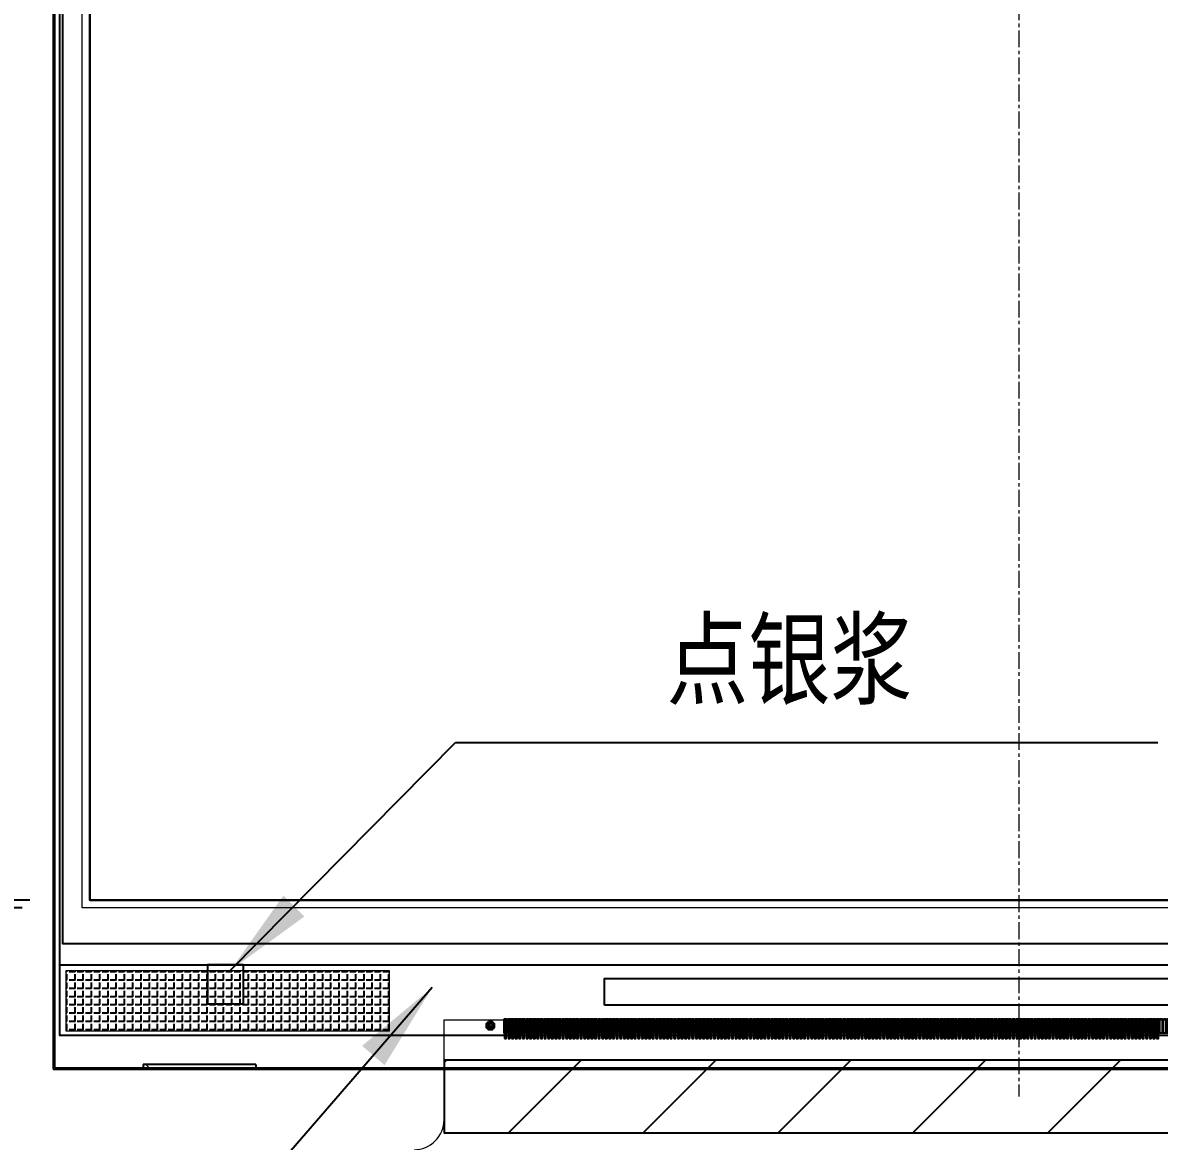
# Model space of a CAD drawing. Header units: inches. Extents: x 4091 to 6273, y -6229 to -5636.
# Drawn here: x 5094.39 to 5132.25, y -5919.05 to -5881.8 of the extents above; entities that cross this region are included whole.
import ezdxf

# ---------------------------------------------------------------- set-up
doc = ezdxf.new("R2010")
doc.units = ezdxf.units.IN
doc.header["$LTSCALE"] = 0.5
doc.header["$MEASUREMENT"] = 0
doc.header["$PDMODE"] = 35
doc.linetypes.add('CENTER', pattern=[0.6, 0.375, -0.075, 0.075, -0.075])
doc.linetypes.add('HIDDEN', pattern=[0.2, 0.1, -0.1])
doc.layers.get('0').update_dxf_attribs({"lineweight": 0})
doc.layers.get('Defpoints').update_dxf_attribs({"lineweight": 0})
for name, color, linetype, lineweight in [('COVER LENS', 6, 'Continuous', 0), ('DIM', 4, 'Continuous', 0), ('FPC', 35, 'Continuous', 0), ('FPC露铜接地', 2, 'Continuous', 13), ('LCD', 1, 'Continuous', 13), ('标注', 3, 'Continuous', 13)]:
    doc.layers.add(name, color=color, linetype=linetype, lineweight=lineweight)
for name, color, linetype in [('POL', 8, 'Continuous'), ('图框及文字', 7, 'Continuous'), ('泡棉胶', 3, 'Continuous')]:
    doc.layers.add(name, color=color, linetype=linetype)
doc.styles.add('宋体', font='', dxfattribs={"width": 0.8, "height": 3.5})
doc.styles.get('宋体').set_extended_font_data('SimSun')
doc.dimstyles.new('LCM-DC', dxfattribs={"dimtxt": 4, "dimasz": 3, "dimexe": 1.25, "dimexo": 2, "dimtad": 1, "dimdsep": 46, "dimtxsty": '宋体', "dimcen": 2.5, "dimclrd": 256, "dimclre": 256, "dimclrt": 256, "dimadec": 0, "dimazin": 0, "dimtfac": 1, "dimtmove": 0, "dimatfit": 3, "dimfxl": 1, "dimarcsym": 0})

# ---------------------------------------------------------------- blocks, each defined once
blk = doc.blocks.new('*U11')
at = {"layer": '图框及文字'}
blk.add_lwpolyline([(-0.042, 0.24), (0.042, 0.24), (0.042, -0.24), (-0.042, -0.24)], close=True, dxfattribs=at)
blk = doc.blocks.new('*U12')
at = {"layer": '图框及文字', "color": 0, "linetype": 'ByBlock', "lineweight": -2}
for p in [(0, 0), (0.12, 0), (0.24, 0), (0.36, 0), (0.48, 0), (0.6, 0), (0.72, 0), (0.84, 0), (0.96, 0), (1.08, 0), (1.2, 0), (1.32, 0), (1.44, 0), (1.56, 0), (1.68, 0), (1.8, 0), (1.92, 0), (2.04, 0), (2.16, 0), (2.28, 0), (2.4, 0), (2.52, 0), (2.64, 0), (2.76, 0), (2.88, 0), (3, 0), (3.12, 0), (3.24, 0), (3.36, 0), (3.48, 0), (3.6, 0), (3.72, 0), (3.84, 0), (3.96, 0), (4.08, 0), (4.2, 0), (4.32, 0), (4.44, 0), (4.56, 0), (4.68, 0), (4.8, 0), (4.92, 0), (5.04, 0), (5.16, 0), (5.28, 0), (5.4, 0), (5.52, 0), (5.64, 0), (5.76, 0), (5.88, 0), (6, 0), (6.12, 0), (6.24, 0), (6.36, 0), (6.48, 0), (6.6, 0), (6.72, 0), (6.84, 0), (6.96, 0), (7.08, 0), (7.2, 0), (7.32, 0), (7.44, 0), (7.56, 0), (7.68, 0), (7.8, 0), (7.92, 0), (8.04, 0), (8.16, 0), (8.28, 0), (8.4, 0), (8.52, 0), (8.64, 0), (8.76, 0), (8.88, 0), (9, 0), (9.12, 0), (9.24, 0), (9.36, 0), (9.48, 0), (9.6, 0), (9.72, 0), (9.84, 0), (9.96, 0), (10.08, 0), (10.2, 0), (10.32, 0), (10.44, 0), (10.56, 0), (10.68, 0), (10.8, 0), (10.92, 0), (11.04, 0), (11.16, 0), (11.28, 0), (11.4, 0), (11.52, 0), (11.64, 0), (11.76, 0), (11.88, 0), (12, 0), (12.12, 0), (12.24, 0), (12.36, 0), (12.48, 0), (12.6, 0), (12.72, 0), (12.84, 0), (12.96, 0), (13.08, 0), (13.2, 0), (13.32, 0), (13.44, 0), (13.56, 0), (13.68, 0), (13.8, 0), (13.92, 0), (14.04, 0), (14.16, 0), (14.28, 0), (14.4, 0), (14.52, 0), (14.64, 0), (14.76, 0), (14.88, 0), (15, 0), (15.12, 0), (15.24, 0), (15.36, 0), (15.48, 0), (15.6, 0), (15.72, 0), (15.84, 0), (15.96, 0), (16.08, 0), (16.2, 0), (16.32, 0), (16.44, 0), (16.56, 0), (16.68, 0), (16.8, 0), (16.92, 0), (17.04, 0), (17.16, 0), (17.28, 0), (17.4, 0), (17.52, 0), (17.64, 0), (17.76, 0), (17.88, 0), (18, 0), (18.12, 0), (18.24, 0), (18.36, 0), (18.48, 0), (18.6, 0), (18.72, 0), (18.84, 0), (18.96, 0), (19.08, 0), (19.2, 0), (19.32, 0), (19.44, 0), (19.56, 0), (19.68, 0), (19.8, 0), (19.92, 0), (20.04, 0), (20.16, 0), (20.28, 0), (20.4, 0), (20.52, 0), (20.64, 0), (20.76, 0), (20.88, 0), (21, 0), (21.12, 0), (21.24, 0), (21.36, 0), (21.48, 0), (21.6, 0), (21.72, 0), (21.84, 0), (21.96, 0), (22.08, 0), (22.2, 0), (22.32, 0), (22.44, 0), (22.56, 0), (22.68, 0), (22.8, 0), (22.92, 0), (23.04, 0), (23.16, 0), (23.28, 0), (23.4, 0), (23.52, 0), (23.64, 0), (23.76, 0), (23.88, 0), (24, 0), (24.12, 0), (24.24, 0), (24.36, 0), (24.48, 0), (24.6, 0), (24.72, 0), (24.84, 0), (24.96, 0), (25.08, 0), (25.2, 0), (25.32, 0), (25.44, 0), (25.56, 0), (25.68, 0), (25.8, 0), (25.92, 0), (26.04, 0), (26.16, 0), (26.28, 0), (26.4, 0), (26.52, 0), (26.64, 0), (26.76, 0), (26.88, 0), (27, 0), (27.12, 0), (27.24, 0), (27.36, 0), (27.48, 0), (27.6, 0), (27.72, 0), (27.84, 0), (27.96, 0), (28.08, 0), (28.2, 0), (28.32, 0), (28.44, 0), (28.56, 0), (28.68, 0), (28.8, 0), (28.92, 0), (29.04, 0), (29.16, 0), (29.28, 0), (29.4, 0), (29.52, 0), (29.64, 0), (29.76, 0), (29.88, 0), (30, 0), (30.12, 0), (30.24, 0), (30.36, 0), (30.48, 0), (30.6, 0), (30.72, 0), (30.84, 0), (30.96, 0), (31.08, 0), (31.2, 0), (31.32, 0), (31.44, 0), (31.56, 0), (31.68, 0), (31.8, 0), (31.92, 0), (32.04, 0), (32.16, 0), (32.28, 0), (32.4, 0), (32.52, 0), (32.64, 0), (32.76, 0), (32.88, 0), (33, 0), (33.12, 0), (33.24, 0), (33.36, 0), (33.48, 0), (33.6, 0), (33.72, 0)]:
    blk.add_blockref('*U11', p, dxfattribs=at)
blk = doc.blocks.new('*D58')
at = {"layer": 'Defpoints', "color": 0}
for p in [(5088.93, -5787.257), (5096.625, -5787.257), (5096.625, -5911.025)]:
    blk.add_point(p, dxfattribs=at)
at = {"layer": '标注', "lineweight": -2}
for p, q in [((5094.625, -5787.257), (5087.68, -5787.257)), ((5088.93, -5908.025), (5088.93, -5790.257)), ((5094.625, -5911.025), (5087.68, -5911.025))]:
    blk.add_line(p, q, dxfattribs=at)
at = {"layer": '标注'}
for points in [[(5088.43, -5790.257), (5089.43, -5790.257), (5088.93, -5787.257)], [(5088.43, -5908.025), (5089.43, -5908.025), (5088.93, -5911.025)]]:
    blk.add_solid(points, dxfattribs=at)
at = {"layer": '标注', "insert": (5086.546, -5849.141), "char_height": 3.5, "attachment_point": 5, "rotation": 90, "style": '宋体'}
blk.add_mtext('123.77 LCD AA', dxfattribs=at)
blk = doc.blocks.new('*D59')
at = {"layer": 'Defpoints', "color": 0}
for p in [(5096.375, -5787.007), (5083.08, -5911.275), (5096.375, -5911.275)]:
    blk.add_point(p, dxfattribs=at)
at = {"layer": '标注', "lineweight": -2}
for p, q in [((5094.375, -5787.007), (5081.83, -5787.007)), ((5083.08, -5790.007), (5083.08, -5908.275)), ((5094.375, -5911.275), (5081.83, -5911.275))]:
    blk.add_line(p, q, dxfattribs=at)
at = {"layer": '标注'}
for points in [[(5082.58, -5790.007), (5083.58, -5790.007), (5083.08, -5787.007)], [(5082.58, -5908.275), (5083.58, -5908.275), (5083.08, -5911.275)]]:
    blk.add_solid(points, dxfattribs=at)
at = {"layer": '标注', "insert": (5080.695, -5849.141), "char_height": 3.5, "attachment_point": 5, "rotation": 90, "style": '宋体'}
blk.add_mtext('124.27 BL VA', dxfattribs=at)
blk = doc.blocks.new('*D60')
at = {"layer": 'Defpoints', "color": 0}
for p in [(5095.725, -5786.357), (5077.081, -5912.475), (5095.725, -5912.475)]:
    blk.add_point(p, dxfattribs=at)
at = {"layer": '标注', "lineweight": -2}
for p, q in [((5093.725, -5786.357), (5075.831, -5786.357)), ((5077.081, -5789.357), (5077.081, -5909.475)), ((5093.725, -5912.475), (5075.831, -5912.475))]:
    blk.add_line(p, q, dxfattribs=at)
at = {"layer": '标注'}
for points in [[(5076.581, -5789.357), (5077.581, -5789.357), (5077.081, -5786.357)], [(5076.581, -5909.475), (5077.581, -5909.475), (5077.081, -5912.475)]]:
    blk.add_solid(points, dxfattribs=at)
at = {"layer": '标注', "insert": (5074.298, -5849.416), "char_height": 3.5, "attachment_point": 5, "rotation": 90, "style": '宋体'}
blk.add_mtext('{\\C1;*[3]}126.12±0.1 POL OD', dxfattribs=at)
blk = doc.blocks.new('*D61')
at = {"layer": 'Defpoints', "color": 0}
for p in [(5070.206, -5786.257), (5095.625, -5786.257), (5095.625, -5913.175)]:
    blk.add_point(p, dxfattribs=at)
at = {"layer": '标注', "lineweight": -2}
for p, q in [((5093.625, -5786.257), (5068.956, -5786.257)), ((5070.206, -5910.175), (5070.206, -5789.257)), ((5093.625, -5913.175), (5068.956, -5913.175))]:
    blk.add_line(p, q, dxfattribs=at)
at = {"layer": '标注'}
for points in [[(5069.706, -5789.257), (5070.706, -5789.257), (5070.206, -5786.257)], [(5069.706, -5910.175), (5070.706, -5910.175), (5070.206, -5913.175)]]:
    blk.add_solid(points, dxfattribs=at)
at = {"layer": '标注', "insert": (5067.822, -5849.716), "char_height": 3.5, "attachment_point": 5, "rotation": 90, "style": '宋体'}
blk.add_mtext('126.92 CF OD', dxfattribs=at)
blk = doc.blocks.new('*D38')
at = {"layer": 'Defpoints', "color": 0}
for p in [(5095.409, -5786.064), (5057.083, -5916.646), (5095.409, -5916.646)]:
    blk.add_point(p, dxfattribs=at)
at = {"layer": '标注', "lineweight": -2}
for p, q in [((5093.409, -5786.064), (5055.833, -5786.064)), ((5057.083, -5789.064), (5057.083, -5913.646)), ((5093.409, -5916.646), (5055.833, -5916.646))]:
    blk.add_line(p, q, dxfattribs=at)
at = {"layer": '标注'}
for points in [[(5056.583, -5789.064), (5057.583, -5789.064), (5057.083, -5786.064)], [(5056.583, -5913.646), (5057.583, -5913.646), (5057.083, -5916.646)]]:
    blk.add_solid(points, dxfattribs=at)
at = {"layer": '标注', "insert": (5054.3, -5851.355), "char_height": 3.5, "attachment_point": 5, "rotation": 90, "style": '宋体'}
blk.add_mtext('{\\C1;*[1]\\A0;\\C256;130.58±0.15 LCM OD}', dxfattribs=at)
blk = doc.blocks.new('*D62')
at = {"layer": 'Defpoints', "color": 0}
for p in [(5063.71, -5786.257), (5095.625, -5786.257), (5095.625, -5915.525)]:
    blk.add_point(p, dxfattribs=at)
at = {"layer": '标注', "lineweight": -2}
for p, q in [((5093.625, -5786.257), (5062.46, -5786.257)), ((5063.71, -5912.525), (5063.71, -5789.257)), ((5093.625, -5915.525), (5062.46, -5915.525))]:
    blk.add_line(p, q, dxfattribs=at)
at = {"layer": '标注'}
for points in [[(5063.21, -5789.257), (5064.21, -5789.257), (5063.71, -5786.257)], [(5063.21, -5912.525), (5064.21, -5912.525), (5063.71, -5915.525)]]:
    blk.add_solid(points, dxfattribs=at)
at = {"layer": '标注', "insert": (5061.325, -5850.795), "char_height": 3.5, "attachment_point": 5, "rotation": 90, "style": '宋体'}
blk.add_mtext('129.27 LCD OD', dxfattribs=at)
blk = doc.blocks.new('*D66')
at = {"layer": 'Defpoints', "color": 0}
for p in [(5057.083, -5916.646), (5095.524, -5916.646), (5124.617, -5985.556)]:
    blk.add_point(p, dxfattribs=at)
at = {"layer": '标注', "lineweight": -2}
for p, q in [((5093.524, -5916.646), (5055.833, -5916.646)), ((5057.083, -5982.556), (5057.083, -5919.646)), ((5122.617, -5985.556), (5055.833, -5985.556))]:
    blk.add_line(p, q, dxfattribs=at)
at = {"layer": '标注'}
for points in [[(5056.583, -5919.646), (5057.583, -5919.646), (5057.083, -5916.646)], [(5056.583, -5982.556), (5057.583, -5982.556), (5057.083, -5985.556)]]:
    blk.add_solid(points, dxfattribs=at)
at = {"layer": '标注', "insert": (5054.582, -5951.101), "char_height": 3.5, "attachment_point": 5, "rotation": 90, "style": '宋体'}
blk.add_mtext('{\\C1;68.91%%P0.5}', dxfattribs=at)
blk = doc.blocks.new('*U10')
at = {"layer": '图框及文字', "color": 4}
blk.add_line((6613.926, -1782.546), (6677.81, -1782.546), dxfattribs=at)
at = {"layer": '图框及文字', "color": 2}
for p, q in [((6628.134, -1784.506), (6628.203, -1784.437)), ((6628.203, -1784.506), (6628.134, -1784.506)), ((6628.203, -1784.636), (6628.134, -1784.636)), ((6628.203, -1784.706), (6628.134, -1784.636)), ((6628.203, -1784.437), (6628.203, -1784.506)), ((6628.203, -1784.636), (6628.203, -1784.706)), ((6628.333, -1784.437), (6628.333, -1784.506)), ((6628.333, -1784.437), (6628.403, -1784.506)), ((6628.403, -1784.506), (6628.333, -1784.506)), ((6628.333, -1784.636), (6628.333, -1784.706)), ((6628.403, -1784.636), (6628.333, -1784.636)), ((6628.403, -1784.636), (6628.333, -1784.706))]:
    blk.add_line(p, q, dxfattribs=at)
at = {"layer": '图框及文字', "color": 4}
for points in [[(6677.81, -1784.896), (6613.926, -1784.896), (6613.926, -1655.628), (6677.81, -1655.628)], [(6676.81, -1780.396), (6614.926, -1780.396), (6614.926, -1656.628), (6676.81, -1656.628)], [(6614.926, -1780.396), (6676.81, -1780.396), (6676.81, -1656.628), (6614.926, -1656.628)], [(6632.068, -1783.884), (6632.068, -1783.004), (6659.668, -1783.004), (6659.668, -1783.884)]]:
    blk.add_lwpolyline(points, close=True, dxfattribs=at)
at = {"layer": '图框及文字'}
blk.add_lwpolyline([(6618.846, -1783.846), (6620.046, -1783.846), (6620.046, -1782.546), (6618.846, -1782.546)], close=True, dxfattribs=at)
at = {"layer": '图框及文字', "color": 4}
blk.add_blockref('*U12', (6628.768, -1784.586), dxfattribs=at)
at = {"layer": '图框及文字', "insert": (6634.135, -1771.118), "char_height": 2.5, "width": 12.95359, "attachment_point": 1, "style": '宋体'}
blk.add_mtext('点银浆', dxfattribs=at)
at = {"layer": '标注'}
blk.add_leader([(6619.617, -1782.722), (6627.107, -1775.146), (6650.505, -1775.146)], dimstyle='LCM-DC', override={"dimgap": 0.625, "dimtad": 0, "dimtfillclr": 256}, dxfattribs=at)

msp = doc.modelspace()

# ---------------------------------------------------------------- hatches: boundary and pattern name
at = {"layer": 'DIM'}
h = msp.add_hatch(dxfattribs=at)
h.set_pattern_fill('ANSI37', color=6, style=0)
h.set_pattern_definition([(45, (-7126.1797, 8378.123), (-2.24506403, 2.24506403), []), (135, (-7126.1797, 8378.123), (-2.24506403, -2.24506403), [])])
h.paths.add_polyline_path([(5102.1614, -5916.4964), (5097.9595, -5916.4964), (5097.9595, -5916.6464), (5102.1614, -5916.6464)])
at = {"layer": '图框及文字'}
h = msp.add_hatch(dxfattribs=at)
h.set_pattern_fill('ANSI31', color=3)
h.set_pattern_definition([(45, (-3049.8594, -4820.5543), (-2.245064, 2.245064), [])])
h.paths.add_polyline_path([(5146.2307, -5916.3464), (5108.4254, -5916.3464), (5108.4254, -5918.7664), (5146.2307, -5918.7664)])
at = {"layer": '泡棉胶'}
h = msp.add_hatch(dxfattribs=at)
h.set_pattern_fill('ANGLE', color=5, style=0)
h.set_pattern_definition([(180, (11366.41013, -4175.68624), (0, 0.275), [0.2, -0.075]), (90, (11366.41013, -4175.68624), (0.275, 2e-17), [0.2, -0.075])])
h.paths.add_polyline_path([(5095.8249, -5915.3752), (5106.6139, -5915.3752), (5106.6139, -5913.3752), (5095.8249, -5913.3752)])

# ---------------------------------------------------------------- linework, layer by layer
at = {"lineweight": -3}
for p, q in [((5095.4089, -5786.0644), (5095.4089, -5916.6464)), ((5102.1614, -5916.4964), (5098.4095, -5916.4964)), ((5098.4095, -5916.4964), (5098.4095, -5916.6464)), ((5102.1614, -5916.4964), (5102.1614, -5916.6464)), ((5095.4089, -5916.6464), (5102.1614, -5916.6464)), ((5102.1614, -5916.6464), (5152.9724, -5916.6464))]:
    msp.add_line(p, q, dxfattribs=at)
at = {"color": 5, "linetype": 'HIDDEN', "ltscale": 5}
msp.add_lwpolyline([(5158.7589, -5911.2752), (5096.3749, -5911.2752), (5096.3749, -5787.0072), (5158.7589, -5787.0072)], close=True, dxfattribs=at)
at = {"layer": 'COVER LENS', "color": 1, "lineweight": 0}
msp.add_lwpolyline([(5096.3749, -5787.0072), (5158.7589, -5787.0072), (5158.7589, -5911.2752), (5096.3749, -5911.2752)], close=True, dxfattribs=at)
at = {"layer": 'DIM', "color": 4, "linetype": 'ByBlock'}
msp.add_lwpolyline([(5095.4589, -5916.5964), (5159.6749, -5916.5964), (5159.6749, -5786.1144), (5095.4589, -5786.1144)], close=True, dxfattribs=at)
at = {"layer": 'DIM'}
for points in [[(5109.9024, -5915.1352), (5110.0324, -5915.2652)], [(5109.9024, -5915.2002), (5110.0324, -5915.2002)]]:
    msp.add_lwpolyline(points, dxfattribs=at)
at = {"layer": 'FPC'}
msp.add_lwpolyline([(5107.4254, -5919.3326, 0.4142136), (5108.4254, -5918.3326), (5108.4254, -5915.0052), (5146.2307, -5915.0052), (5146.2307, -5917.5672, -0.2443869), (5146.0179, -5917.9764), (5144.6258, -5918.9537, 0.2443869), (5144.4131, -5919.3629)], format="xyb", dxfattribs=at)
at = {"layer": 'FPC露铜接地', "color": 5}
msp.add_lwpolyline([(5095.8249, -5915.3752), (5106.6139, -5915.3752), (5106.6139, -5913.3752), (5095.8249, -5913.3752)], close=True, dxfattribs=at)
at = {"layer": 'LCD', "color": 1, "linetype": 'CENTER', "ltscale": 3}
msp.add_line((5127.5669, -5784.8575), (5127.5669, -5917.5586), dxfattribs=at)
at = {"layer": 'POL'}
msp.add_lwpolyline([(5095.7249, -5786.3572), (5159.4089, -5786.3572), (5159.4089, -5912.4752), (5095.7249, -5912.4752)], close=True, dxfattribs=at)
at = {"layer": '图框及文字', "color": 2}
for points in [[(5110.4374, -5915.6252), (5110.4974, -5915.6252), (5110.4974, -5915.0052), (5110.4374, -5915.0052)], [(5110.5574, -5915.6252), (5110.6174, -5915.6252), (5110.6174, -5915.0052), (5110.5574, -5915.0052)], [(5110.6774, -5915.6252), (5110.7374, -5915.6252), (5110.7374, -5915.0052), (5110.6774, -5915.0052)], [(5110.7974, -5915.6252), (5110.8574, -5915.6252), (5110.8574, -5915.0052), (5110.7974, -5915.0052)], [(5110.9174, -5915.6252), (5110.9774, -5915.6252), (5110.9774, -5915.0052), (5110.9174, -5915.0052)], [(5111.0374, -5915.6252), (5111.0974, -5915.6252), (5111.0974, -5915.0052), (5111.0374, -5915.0052)], [(5111.1574, -5915.6252), (5111.2174, -5915.6252), (5111.2174, -5915.0052), (5111.1574, -5915.0052)], [(5111.2774, -5915.6252), (5111.3374, -5915.6252), (5111.3374, -5915.0052), (5111.2774, -5915.0052)], [(5111.3974, -5915.6252), (5111.4574, -5915.6252), (5111.4574, -5915.0052), (5111.3974, -5915.0052)], [(5111.5174, -5915.6252), (5111.5774, -5915.6252), (5111.5774, -5915.0052), (5111.5174, -5915.0052)], [(5111.6374, -5915.6252), (5111.6974, -5915.6252), (5111.6974, -5915.0052), (5111.6374, -5915.0052)], [(5111.7574, -5915.6252), (5111.8174, -5915.6252), (5111.8174, -5915.0052), (5111.7574, -5915.0052)], [(5111.8774, -5915.6252), (5111.9374, -5915.6252), (5111.9374, -5915.0052), (5111.8774, -5915.0052)], [(5111.9974, -5915.6252), (5112.0574, -5915.6252), (5112.0574, -5915.0052), (5111.9974, -5915.0052)], [(5112.1174, -5915.6252), (5112.1774, -5915.6252), (5112.1774, -5915.0052), (5112.1174, -5915.0052)], [(5112.2374, -5915.6252), (5112.2974, -5915.6252), (5112.2974, -5915.0052), (5112.2374, -5915.0052)], [(5112.3574, -5915.6252), (5112.4174, -5915.6252), (5112.4174, -5915.0052), (5112.3574, -5915.0052)], [(5112.4774, -5915.6252), (5112.5374, -5915.6252), (5112.5374, -5915.0052), (5112.4774, -5915.0052)], [(5112.5974, -5915.6252), (5112.6574, -5915.6252), (5112.6574, -5915.0052), (5112.5974, -5915.0052)], [(5112.7174, -5915.6252), (5112.7774, -5915.6252), (5112.7774, -5915.0052), (5112.7174, -5915.0052)], [(5112.8374, -5915.6252), (5112.8974, -5915.6252), (5112.8974, -5915.0052), (5112.8374, -5915.0052)], [(5112.9574, -5915.6252), (5113.0174, -5915.6252), (5113.0174, -5915.0052), (5112.9574, -5915.0052)], [(5113.0774, -5915.6252), (5113.1374, -5915.6252), (5113.1374, -5915.0052), (5113.0774, -5915.0052)], [(5113.1974, -5915.6252), (5113.2574, -5915.6252), (5113.2574, -5915.0052), (5113.1974, -5915.0052)], [(5113.3174, -5915.6252), (5113.3774, -5915.6252), (5113.3774, -5915.0052), (5113.3174, -5915.0052)], [(5113.4374, -5915.6252), (5113.4974, -5915.6252), (5113.4974, -5915.0052), (5113.4374, -5915.0052)], [(5113.5574, -5915.6252), (5113.6174, -5915.6252), (5113.6174, -5915.0052), (5113.5574, -5915.0052)], [(5113.6774, -5915.6252), (5113.7374, -5915.6252), (5113.7374, -5915.0052), (5113.6774, -5915.0052)], [(5113.7974, -5915.6252), (5113.8574, -5915.6252), (5113.8574, -5915.0052), (5113.7974, -5915.0052)], [(5113.9174, -5915.6252), (5113.9774, -5915.6252), (5113.9774, -5915.0052), (5113.9174, -5915.0052)], [(5114.0374, -5915.6252), (5114.0974, -5915.6252), (5114.0974, -5915.0052), (5114.0374, -5915.0052)], [(5114.1574, -5915.6252), (5114.2174, -5915.6252), (5114.2174, -5915.0052), (5114.1574, -5915.0052)], [(5114.2774, -5915.6252), (5114.3374, -5915.6252), (5114.3374, -5915.0052), (5114.2774, -5915.0052)], [(5114.3974, -5915.6252), (5114.4574, -5915.6252), (5114.4574, -5915.0052), (5114.3974, -5915.0052)], [(5114.5174, -5915.6252), (5114.5774, -5915.6252), (5114.5774, -5915.0052), (5114.5174, -5915.0052)], [(5114.6374, -5915.6252), (5114.6974, -5915.6252), (5114.6974, -5915.0052), (5114.6374, -5915.0052)], [(5114.7574, -5915.6252), (5114.8174, -5915.6252), (5114.8174, -5915.0052), (5114.7574, -5915.0052)], [(5114.8774, -5915.6252), (5114.9374, -5915.6252), (5114.9374, -5915.0052), (5114.8774, -5915.0052)], [(5114.9974, -5915.6252), (5115.0574, -5915.6252), (5115.0574, -5915.0052), (5114.9974, -5915.0052)], [(5115.1174, -5915.6252), (5115.1774, -5915.6252), (5115.1774, -5915.0052), (5115.1174, -5915.0052)], [(5115.2374, -5915.6252), (5115.2974, -5915.6252), (5115.2974, -5915.0052), (5115.2374, -5915.0052)], [(5115.3574, -5915.6252), (5115.4174, -5915.6252), (5115.4174, -5915.0052), (5115.3574, -5915.0052)], [(5115.4774, -5915.6252), (5115.5374, -5915.6252), (5115.5374, -5915.0052), (5115.4774, -5915.0052)], [(5115.5974, -5915.6252), (5115.6574, -5915.6252), (5115.6574, -5915.0052), (5115.5974, -5915.0052)], [(5115.7174, -5915.6252), (5115.7774, -5915.6252), (5115.7774, -5915.0052), (5115.7174, -5915.0052)], [(5115.8374, -5915.6252), (5115.8974, -5915.6252), (5115.8974, -5915.0052), (5115.8374, -5915.0052)], [(5115.9574, -5915.6252), (5116.0174, -5915.6252), (5116.0174, -5915.0052), (5115.9574, -5915.0052)], [(5116.0774, -5915.6252), (5116.1374, -5915.6252), (5116.1374, -5915.0052), (5116.0774, -5915.0052)], [(5116.1974, -5915.6252), (5116.2574, -5915.6252), (5116.2574, -5915.0052), (5116.1974, -5915.0052)], [(5116.3174, -5915.6252), (5116.3774, -5915.6252), (5116.3774, -5915.0052), (5116.3174, -5915.0052)], [(5116.4374, -5915.6252), (5116.4974, -5915.6252), (5116.4974, -5915.0052), (5116.4374, -5915.0052)], [(5116.5574, -5915.6252), (5116.6174, -5915.6252), (5116.6174, -5915.0052), (5116.5574, -5915.0052)], [(5116.6774, -5915.6252), (5116.7374, -5915.6252), (5116.7374, -5915.0052), (5116.6774, -5915.0052)], [(5116.7974, -5915.6252), (5116.8574, -5915.6252), (5116.8574, -5915.0052), (5116.7974, -5915.0052)], [(5116.9174, -5915.6252), (5116.9774, -5915.6252), (5116.9774, -5915.0052), (5116.9174, -5915.0052)], [(5117.0374, -5915.6252), (5117.0974, -5915.6252), (5117.0974, -5915.0052), (5117.0374, -5915.0052)], [(5117.1574, -5915.6252), (5117.2174, -5915.6252), (5117.2174, -5915.0052), (5117.1574, -5915.0052)], [(5117.2774, -5915.6252), (5117.3374, -5915.6252), (5117.3374, -5915.0052), (5117.2774, -5915.0052)], [(5117.3974, -5915.6252), (5117.4574, -5915.6252), (5117.4574, -5915.0052), (5117.3974, -5915.0052)], [(5117.5174, -5915.6252), (5117.5774, -5915.6252), (5117.5774, -5915.0052), (5117.5174, -5915.0052)], [(5117.6374, -5915.6252), (5117.6974, -5915.6252), (5117.6974, -5915.0052), (5117.6374, -5915.0052)], [(5117.7574, -5915.6252), (5117.8174, -5915.6252), (5117.8174, -5915.0052), (5117.7574, -5915.0052)], [(5117.8774, -5915.6252), (5117.9374, -5915.6252), (5117.9374, -5915.0052), (5117.8774, -5915.0052)], [(5117.9974, -5915.6252), (5118.0574, -5915.6252), (5118.0574, -5915.0052), (5117.9974, -5915.0052)], [(5118.1174, -5915.6252), (5118.1774, -5915.6252), (5118.1774, -5915.0052), (5118.1174, -5915.0052)], [(5118.2374, -5915.6252), (5118.2974, -5915.6252), (5118.2974, -5915.0052), (5118.2374, -5915.0052)], [(5118.3574, -5915.6252), (5118.4174, -5915.6252), (5118.4174, -5915.0052), (5118.3574, -5915.0052)], [(5118.4774, -5915.6252), (5118.5374, -5915.6252), (5118.5374, -5915.0052), (5118.4774, -5915.0052)], [(5118.5974, -5915.6252), (5118.6574, -5915.6252), (5118.6574, -5915.0052), (5118.5974, -5915.0052)], [(5118.7174, -5915.6252), (5118.7774, -5915.6252), (5118.7774, -5915.0052), (5118.7174, -5915.0052)], [(5118.8374, -5915.6252), (5118.8974, -5915.6252), (5118.8974, -5915.0052), (5118.8374, -5915.0052)], [(5118.9574, -5915.6252), (5119.0174, -5915.6252), (5119.0174, -5915.0052), (5118.9574, -5915.0052)], [(5119.0774, -5915.6252), (5119.1374, -5915.6252), (5119.1374, -5915.0052), (5119.0774, -5915.0052)], [(5119.1974, -5915.6252), (5119.2574, -5915.6252), (5119.2574, -5915.0052), (5119.1974, -5915.0052)], [(5119.3174, -5915.6252), (5119.3774, -5915.6252), (5119.3774, -5915.0052), (5119.3174, -5915.0052)], [(5119.4374, -5915.6252), (5119.4974, -5915.6252), (5119.4974, -5915.0052), (5119.4374, -5915.0052)], [(5119.5574, -5915.6252), (5119.6174, -5915.6252), (5119.6174, -5915.0052), (5119.5574, -5915.0052)], [(5119.6774, -5915.6252), (5119.7374, -5915.6252), (5119.7374, -5915.0052), (5119.6774, -5915.0052)], [(5119.7974, -5915.6252), (5119.8574, -5915.6252), (5119.8574, -5915.0052), (5119.7974, -5915.0052)], [(5119.9174, -5915.6252), (5119.9774, -5915.6252), (5119.9774, -5915.0052), (5119.9174, -5915.0052)], [(5120.0374, -5915.6252), (5120.0974, -5915.6252), (5120.0974, -5915.0052), (5120.0374, -5915.0052)], [(5120.1574, -5915.6252), (5120.2174, -5915.6252), (5120.2174, -5915.0052), (5120.1574, -5915.0052)], [(5120.2774, -5915.6252), (5120.3374, -5915.6252), (5120.3374, -5915.0052), (5120.2774, -5915.0052)], [(5120.3974, -5915.6252), (5120.4574, -5915.6252), (5120.4574, -5915.0052), (5120.3974, -5915.0052)], [(5120.5174, -5915.6252), (5120.5774, -5915.6252), (5120.5774, -5915.0052), (5120.5174, -5915.0052)], [(5120.6374, -5915.6252), (5120.6974, -5915.6252), (5120.6974, -5915.0052), (5120.6374, -5915.0052)], [(5120.7574, -5915.6252), (5120.8174, -5915.6252), (5120.8174, -5915.0052), (5120.7574, -5915.0052)], [(5120.8774, -5915.6252), (5120.9374, -5915.6252), (5120.9374, -5915.0052), (5120.8774, -5915.0052)], [(5120.9974, -5915.6252), (5121.0574, -5915.6252), (5121.0574, -5915.0052), (5120.9974, -5915.0052)], [(5121.1174, -5915.6252), (5121.1774, -5915.6252), (5121.1774, -5915.0052), (5121.1174, -5915.0052)], [(5121.2374, -5915.6252), (5121.2974, -5915.6252), (5121.2974, -5915.0052), (5121.2374, -5915.0052)], [(5121.3574, -5915.6252), (5121.4174, -5915.6252), (5121.4174, -5915.0052), (5121.3574, -5915.0052)], [(5121.4774, -5915.6252), (5121.5374, -5915.6252), (5121.5374, -5915.0052), (5121.4774, -5915.0052)], [(5121.5974, -5915.6252), (5121.6574, -5915.6252), (5121.6574, -5915.0052), (5121.5974, -5915.0052)], [(5121.7174, -5915.6252), (5121.7774, -5915.6252), (5121.7774, -5915.0052), (5121.7174, -5915.0052)], [(5121.8374, -5915.6252), (5121.8974, -5915.6252), (5121.8974, -5915.0052), (5121.8374, -5915.0052)], [(5121.9574, -5915.6252), (5122.0174, -5915.6252), (5122.0174, -5915.0052), (5121.9574, -5915.0052)], [(5122.0774, -5915.6252), (5122.1374, -5915.6252), (5122.1374, -5915.0052), (5122.0774, -5915.0052)], [(5122.1974, -5915.6252), (5122.2574, -5915.6252), (5122.2574, -5915.0052), (5122.1974, -5915.0052)], [(5122.3174, -5915.6252), (5122.3774, -5915.6252), (5122.3774, -5915.0052), (5122.3174, -5915.0052)], [(5122.4374, -5915.6252), (5122.4974, -5915.6252), (5122.4974, -5915.0052), (5122.4374, -5915.0052)], [(5122.5574, -5915.6252), (5122.6174, -5915.6252), (5122.6174, -5915.0052), (5122.5574, -5915.0052)], [(5122.6774, -5915.6252), (5122.7374, -5915.6252), (5122.7374, -5915.0052), (5122.6774, -5915.0052)], [(5122.7974, -5915.6252), (5122.8574, -5915.6252), (5122.8574, -5915.0052), (5122.7974, -5915.0052)], [(5122.9174, -5915.6252), (5122.9774, -5915.6252), (5122.9774, -5915.0052), (5122.9174, -5915.0052)], [(5123.0374, -5915.6252), (5123.0974, -5915.6252), (5123.0974, -5915.0052), (5123.0374, -5915.0052)], [(5123.1574, -5915.6252), (5123.2174, -5915.6252), (5123.2174, -5915.0052), (5123.1574, -5915.0052)], [(5123.2774, -5915.6252), (5123.3374, -5915.6252), (5123.3374, -5915.0052), (5123.2774, -5915.0052)], [(5123.3974, -5915.6252), (5123.4574, -5915.6252), (5123.4574, -5915.0052), (5123.3974, -5915.0052)], [(5123.5174, -5915.6252), (5123.5774, -5915.6252), (5123.5774, -5915.0052), (5123.5174, -5915.0052)], [(5123.6374, -5915.6252), (5123.6974, -5915.6252), (5123.6974, -5915.0052), (5123.6374, -5915.0052)], [(5123.7574, -5915.6252), (5123.8174, -5915.6252), (5123.8174, -5915.0052), (5123.7574, -5915.0052)], [(5123.8774, -5915.6252), (5123.9374, -5915.6252), (5123.9374, -5915.0052), (5123.8774, -5915.0052)], [(5123.9974, -5915.6252), (5124.0574, -5915.6252), (5124.0574, -5915.0052), (5123.9974, -5915.0052)], [(5124.1174, -5915.6252), (5124.1774, -5915.6252), (5124.1774, -5915.0052), (5124.1174, -5915.0052)], [(5124.2374, -5915.6252), (5124.2974, -5915.6252), (5124.2974, -5915.0052), (5124.2374, -5915.0052)], [(5124.3574, -5915.6252), (5124.4174, -5915.6252), (5124.4174, -5915.0052), (5124.3574, -5915.0052)], [(5124.4774, -5915.6252), (5124.5374, -5915.6252), (5124.5374, -5915.0052), (5124.4774, -5915.0052)], [(5124.5974, -5915.6252), (5124.6574, -5915.6252), (5124.6574, -5915.0052), (5124.5974, -5915.0052)], [(5124.7174, -5915.6252), (5124.7774, -5915.6252), (5124.7774, -5915.0052), (5124.7174, -5915.0052)], [(5124.8374, -5915.6252), (5124.8974, -5915.6252), (5124.8974, -5915.0052), (5124.8374, -5915.0052)], [(5124.9574, -5915.6252), (5125.0174, -5915.6252), (5125.0174, -5915.0052), (5124.9574, -5915.0052)], [(5125.0774, -5915.6252), (5125.1374, -5915.6252), (5125.1374, -5915.0052), (5125.0774, -5915.0052)], [(5125.1974, -5915.6252), (5125.2574, -5915.6252), (5125.2574, -5915.0052), (5125.1974, -5915.0052)], [(5125.3174, -5915.6252), (5125.3774, -5915.6252), (5125.3774, -5915.0052), (5125.3174, -5915.0052)], [(5125.4374, -5915.6252), (5125.4974, -5915.6252), (5125.4974, -5915.0052), (5125.4374, -5915.0052)], [(5125.5574, -5915.6252), (5125.6174, -5915.6252), (5125.6174, -5915.0052), (5125.5574, -5915.0052)], [(5125.6774, -5915.6252), (5125.7374, -5915.6252), (5125.7374, -5915.0052), (5125.6774, -5915.0052)], [(5125.7974, -5915.6252), (5125.8574, -5915.6252), (5125.8574, -5915.0052), (5125.7974, -5915.0052)], [(5125.9174, -5915.6252), (5125.9774, -5915.6252), (5125.9774, -5915.0052), (5125.9174, -5915.0052)], [(5126.0374, -5915.6252), (5126.0974, -5915.6252), (5126.0974, -5915.0052), (5126.0374, -5915.0052)], [(5126.1574, -5915.6252), (5126.2174, -5915.6252), (5126.2174, -5915.0052), (5126.1574, -5915.0052)], [(5126.2774, -5915.6252), (5126.3374, -5915.6252), (5126.3374, -5915.0052), (5126.2774, -5915.0052)], [(5126.3974, -5915.6252), (5126.4574, -5915.6252), (5126.4574, -5915.0052), (5126.3974, -5915.0052)], [(5126.5174, -5915.6252), (5126.5774, -5915.6252), (5126.5774, -5915.0052), (5126.5174, -5915.0052)], [(5126.6374, -5915.6252), (5126.6974, -5915.6252), (5126.6974, -5915.0052), (5126.6374, -5915.0052)], [(5126.7574, -5915.6252), (5126.8174, -5915.6252), (5126.8174, -5915.0052), (5126.7574, -5915.0052)], [(5126.8774, -5915.6252), (5126.9374, -5915.6252), (5126.9374, -5915.0052), (5126.8774, -5915.0052)], [(5126.9974, -5915.6252), (5127.0574, -5915.6252), (5127.0574, -5915.0052), (5126.9974, -5915.0052)], [(5127.1174, -5915.6252), (5127.1774, -5915.6252), (5127.1774, -5915.0052), (5127.1174, -5915.0052)], [(5127.2374, -5915.6252), (5127.2974, -5915.6252), (5127.2974, -5915.0052), (5127.2374, -5915.0052)], [(5127.3574, -5915.6252), (5127.4174, -5915.6252), (5127.4174, -5915.0052), (5127.3574, -5915.0052)], [(5127.4774, -5915.6252), (5127.5374, -5915.6252), (5127.5374, -5915.0052), (5127.4774, -5915.0052)], [(5127.5974, -5915.6252), (5127.6574, -5915.6252), (5127.6574, -5915.0052), (5127.5974, -5915.0052)], [(5127.7174, -5915.6252), (5127.7774, -5915.6252), (5127.7774, -5915.0052), (5127.7174, -5915.0052)], [(5127.8374, -5915.6252), (5127.8974, -5915.6252), (5127.8974, -5915.0052), (5127.8374, -5915.0052)], [(5127.9574, -5915.6252), (5128.0174, -5915.6252), (5128.0174, -5915.0052), (5127.9574, -5915.0052)], [(5128.0774, -5915.6252), (5128.1374, -5915.6252), (5128.1374, -5915.0052), (5128.0774, -5915.0052)], [(5128.1974, -5915.6252), (5128.2574, -5915.6252), (5128.2574, -5915.0052), (5128.1974, -5915.0052)], [(5128.3174, -5915.6252), (5128.3774, -5915.6252), (5128.3774, -5915.0052), (5128.3174, -5915.0052)], [(5128.4374, -5915.6252), (5128.4974, -5915.6252), (5128.4974, -5915.0052), (5128.4374, -5915.0052)], [(5128.5574, -5915.6252), (5128.6174, -5915.6252), (5128.6174, -5915.0052), (5128.5574, -5915.0052)], [(5128.6774, -5915.6252), (5128.7374, -5915.6252), (5128.7374, -5915.0052), (5128.6774, -5915.0052)], [(5128.7974, -5915.6252), (5128.8574, -5915.6252), (5128.8574, -5915.0052), (5128.7974, -5915.0052)], [(5128.9174, -5915.6252), (5128.9774, -5915.6252), (5128.9774, -5915.0052), (5128.9174, -5915.0052)], [(5129.0374, -5915.6252), (5129.0974, -5915.6252), (5129.0974, -5915.0052), (5129.0374, -5915.0052)], [(5129.1574, -5915.6252), (5129.2174, -5915.6252), (5129.2174, -5915.0052), (5129.1574, -5915.0052)], [(5129.2774, -5915.6252), (5129.3374, -5915.6252), (5129.3374, -5915.0052), (5129.2774, -5915.0052)], [(5129.3974, -5915.6252), (5129.4574, -5915.6252), (5129.4574, -5915.0052), (5129.3974, -5915.0052)], [(5129.5174, -5915.6252), (5129.5774, -5915.6252), (5129.5774, -5915.0052), (5129.5174, -5915.0052)], [(5129.6374, -5915.6252), (5129.6974, -5915.6252), (5129.6974, -5915.0052), (5129.6374, -5915.0052)], [(5129.7574, -5915.6252), (5129.8174, -5915.6252), (5129.8174, -5915.0052), (5129.7574, -5915.0052)], [(5129.8774, -5915.6252), (5129.9374, -5915.6252), (5129.9374, -5915.0052), (5129.8774, -5915.0052)], [(5129.9974, -5915.6252), (5130.0574, -5915.6252), (5130.0574, -5915.0052), (5129.9974, -5915.0052)], [(5130.1174, -5915.6252), (5130.1774, -5915.6252), (5130.1774, -5915.0052), (5130.1174, -5915.0052)], [(5130.2374, -5915.6252), (5130.2974, -5915.6252), (5130.2974, -5915.0052), (5130.2374, -5915.0052)], [(5130.3574, -5915.6252), (5130.4174, -5915.6252), (5130.4174, -5915.0052), (5130.3574, -5915.0052)], [(5130.4774, -5915.6252), (5130.5374, -5915.6252), (5130.5374, -5915.0052), (5130.4774, -5915.0052)], [(5130.5974, -5915.6252), (5130.6574, -5915.6252), (5130.6574, -5915.0052), (5130.5974, -5915.0052)], [(5130.7174, -5915.6252), (5130.7774, -5915.6252), (5130.7774, -5915.0052), (5130.7174, -5915.0052)], [(5130.8374, -5915.6252), (5130.8974, -5915.6252), (5130.8974, -5915.0052), (5130.8374, -5915.0052)], [(5130.9574, -5915.6252), (5131.0174, -5915.6252), (5131.0174, -5915.0052), (5130.9574, -5915.0052)], [(5131.0774, -5915.6252), (5131.1374, -5915.6252), (5131.1374, -5915.0052), (5131.0774, -5915.0052)], [(5131.1974, -5915.6252), (5131.2574, -5915.6252), (5131.2574, -5915.0052), (5131.1974, -5915.0052)], [(5131.3174, -5915.6252), (5131.3774, -5915.6252), (5131.3774, -5915.0052), (5131.3174, -5915.0052)], [(5131.4374, -5915.6252), (5131.4974, -5915.6252), (5131.4974, -5915.0052), (5131.4374, -5915.0052)], [(5131.5574, -5915.6252), (5131.6174, -5915.6252), (5131.6174, -5915.0052), (5131.5574, -5915.0052)], [(5131.6774, -5915.6252), (5131.7374, -5915.6252), (5131.7374, -5915.0052), (5131.6774, -5915.0052)], [(5131.7974, -5915.6252), (5131.8574, -5915.6252), (5131.8574, -5915.0052), (5131.7974, -5915.0052)], [(5131.9174, -5915.6252), (5131.9774, -5915.6252), (5131.9774, -5915.0052), (5131.9174, -5915.0052)], [(5132.0374, -5915.6252), (5132.0974, -5915.6252), (5132.0974, -5915.0052), (5132.0374, -5915.0052)], [(5132.1574, -5915.6252), (5132.2174, -5915.6252), (5132.2174, -5915.0052), (5132.1574, -5915.0052)], [(5109.8329, -5915.2652), (5110.102, -5915.2652), (5110.102, -5915.1352), (5109.8329, -5915.1352)], [(5109.9024, -5915.0657), (5110.0324, -5915.0657), (5110.0324, -5915.3348), (5109.9024, -5915.3348)]]:
    msp.add_lwpolyline(points, close=True, dxfattribs=at)
at = {"layer": '图框及文字', "color": 5}
for points in [[(5109.8329, -5915.2652), (5110.102, -5915.2652), (5110.102, -5915.1352), (5109.8329, -5915.1352)], [(5109.9024, -5915.0657), (5110.0324, -5915.0657), (5110.0324, -5915.3348), (5109.9024, -5915.3348)]]:
    msp.add_lwpolyline(points, close=True, dxfattribs=at)
at = {"layer": '图框及文字', "color": 3}
msp.add_lwpolyline([(5146.2307, -5916.3464), (5108.4254, -5916.3464), (5108.4254, -5918.7664), (5146.2307, -5918.7664)], close=True, dxfattribs=at)

# ---------------------------------------------------------------- block references
at = {"layer": '图框及文字'}
msp.add_blockref('*U10', (-1518.3009, -4130.629), dxfattribs=at)

# ---------------------------------------------------------------- texts
at = {"color": 5, "char_height": 0.0533, "width": 0.404643, "attachment_point": 1, "rotation": 90, "style": '宋体'}
for insert in [(5110.4505, -5915.3162), (5110.4505, -5915.3162), (5110.4512, -5915.3162)]:
    msp.add_mtext('{\\fArial|b0|i0|c134|p34;PIN-282}', dxfattribs=dict(at, insert=insert))
at = {"color": 2, "char_height": 0.0533, "width": 0.404643, "attachment_point": 1, "rotation": 90, "style": '宋体'}
for insert in [(5110.4505, -5915.3162), (5110.4505, -5915.3162), (5110.4512, -5915.3162), (5110.4512, -5915.3162)]:
    msp.add_mtext('{\\fArial|b0|i0|c134|p34;PIN-282}', dxfattribs=dict(at, insert=insert))
at = {"insert": (5110.4512, -5915.3162), "char_height": 0.0533, "width": 0.404643, "attachment_point": 1, "rotation": 90, "style": '宋体'}
msp.add_mtext('{\\fArial|b0|i0|c134|p34;PIN-282}', dxfattribs=at)

# ---------------------------------------------------------------- dimensions: what is measured, and where the dimension line sits
at = {"layer": '标注'}
for base, p1, p2, text, override, picture, middle in [((5057.0829, -5916.6464), (5095.4089, -5786.0644), (5095.4089, -5916.6464), '{\\C1;*[1]\\A0;\\C256;<> LCM OD}', {"dimtxt": 4, "dimtol": 1, "dimtp": 0.15, "dimtm": 0.15, "dimtfillclr": 256}, '*D38', (5057.0829, -5851.3554)), ((5063.7101, -5786.2572), (5095.6249, -5915.5252), (5095.6249, -5786.2572), '<> LCD OD', {"dimtxt": 4, "dimtfillclr": 256}, '*D62', (5063.7101, -5850.7948))]:
    dim = msp.add_linear_dim(base=base, p1=p1, p2=p2, angle=90, text=text, dimstyle='LCM-DC', override=override, dxfattribs=at)
    dim.commit()
    dim.dimension.update_dxf_attribs({"geometry": picture, "text_midpoint": middle, "dimtype": 160})
for base, p1, p2, text, override, picture, middle in [((5070.2064, -5786.2572), (5095.6249, -5913.1752), (5095.6249, -5786.2572), '<> CF OD', {"dimtxt": 4, "dimtfillclr": 256}, '*D61', (5067.8216, -5849.7162)), ((5077.081, -5912.4752), (5095.7249, -5786.3572), (5095.7249, -5912.4752), '{\\C1;*[3]}<> POL OD', {"dimtxt": 4, "dimtol": 1, "dimtp": 0.1, "dimtm": 0.1, "dimtfillclr": 256}, '*D60', (5074.2977, -5849.4162)), ((5083.0798, -5911.2752), (5096.3749, -5787.0072), (5096.3749, -5911.2752), '<> BL VA', {"dimtxt": 4, "dimtfillclr": 256}, '*D59', (5080.6951, -5849.1412)), ((5088.9305, -5787.2572), (5096.6249, -5911.0252), (5096.6249, -5787.2572), '<> LCD AA', {"dimtxt": 4, "dimtfillclr": 256}, '*D58', (5086.5458, -5849.1412)), ((5057.0829, -5916.6464), (5124.617, -5985.5564), (5095.5242, -5916.6464), '{\\C1;<>%%P0.5}', {"dimtfillclr": 256}, '*D66', (5054.5815, -5951.1014))]:
    dim = msp.add_linear_dim(base=base, p1=p1, p2=p2, angle=90, text=text, dimstyle='LCM-DC', override=override, dxfattribs=at)
    dim.commit()
    dim.dimension.update_dxf_attribs({"geometry": picture, "text_midpoint": middle})

# ---------------------------------------------------------------- leaders
msp.add_leader([(5108.0345, -5913.9248), (5098.8301, -5924.5599), (5073.0868, -5924.5599)], dimstyle='LCM-DC', override={"dimtad": 0, "dimtfillclr": 256}, dxfattribs=at)

doc.saveas('drawing.dxf')
